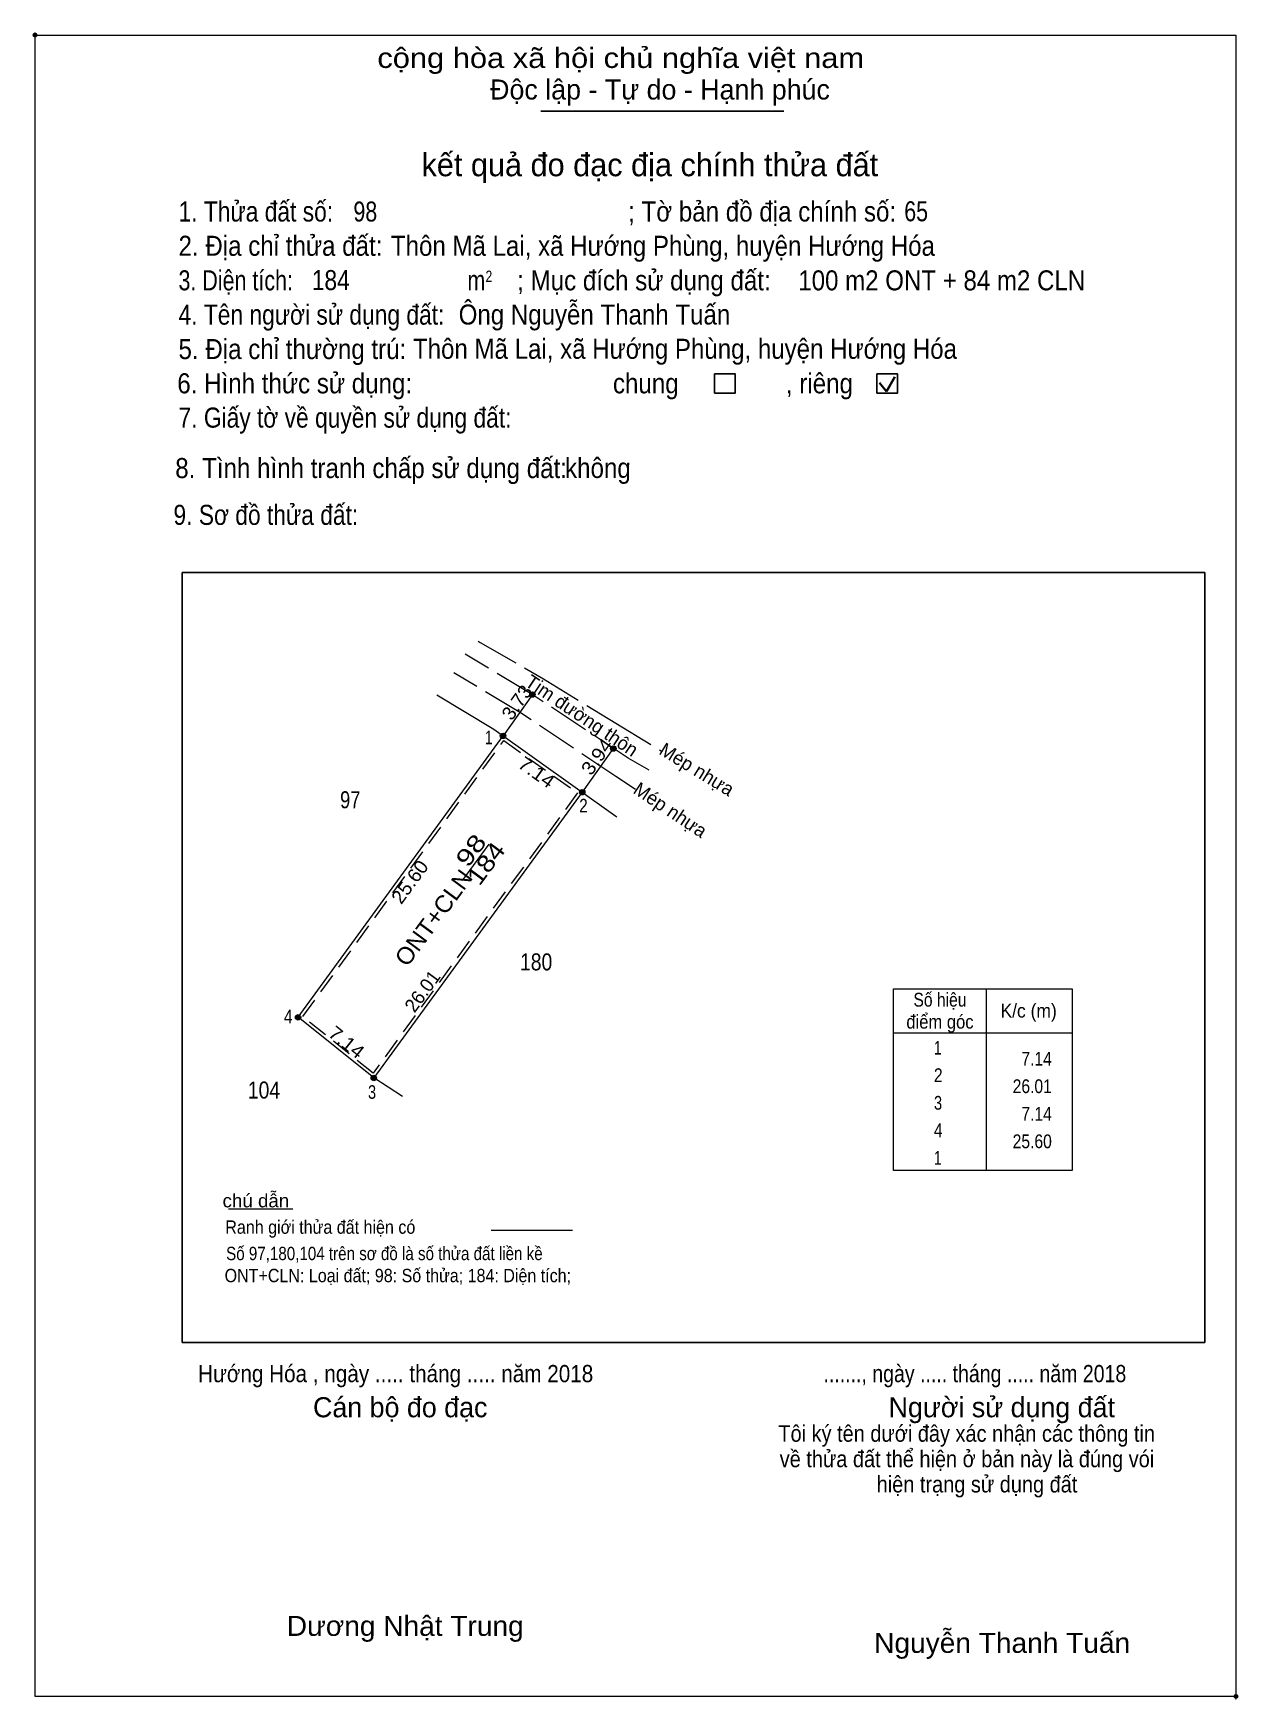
# Model space of a CAD drawing. Header units: metres. Extents: x 533512 to 1850612, y 539030 to 1847761.
# Drawn here: x 533512.2 to 533600.7, y 1847631.8 to 1847754.3 of the extents above.
import ezdxf
from ezdxf.enums import TextEntityAlignment as Align

# ---------------------------------------------------------------- set-up
doc = ezdxf.new("R2010")
doc.units = ezdxf.units.M
doc.header["$LTSCALE"] = 0.5
doc.header["$PDMODE"] = 32
doc.header["$PDSIZE"] = 0.25
doc.linetypes.add('LONG_DASHED', pattern=[7.5, 6, -1.5])
doc.linetypes.add('MEDIUM_DASHED', pattern=[4.5, 3, -1.5])
for name, color, linetype, lineweight in [('1', 7, 'MEDIUM_DASHED', 13), ('10', 7, 'Continuous', 13), ('17', 7, 'Continuous', 13), ('2', 7, 'Continuous', 25), ('22', 7, 'LONG_DASHED', 13), ('23', 7, 'Continuous', 13), ('6', 7, 'Continuous', 13), ('63', 7, 'Continuous', 13)]:
    doc.layers.add(name, color=color, linetype=linetype, lineweight=lineweight)

msp = doc.modelspace()

# ---------------------------------------------------------------- hatches: boundary and pattern name
at = {"layer": '10'}
for points in [[(533549.08, 1847705.66, 1), (533548.68, 1847705.66, 1)], [(533546.92, 1847702.62, 1), (533546.52, 1847702.62, 1)], [(533555.03, 1847701.69, 1), (533554.63, 1847701.69, 1)], [(533552.74, 1847698.48, 1), (533552.34, 1847698.48, 1)], [(533531.85, 1847681.93, 1), (533531.45, 1847681.93, 1)], [(533537.42, 1847677.47, 1), (533537.02, 1847677.47, 1)]]:
    msp.add_hatch(color=256, dxfattribs=at).paths.add_polyline_path(points)

# ---------------------------------------------------------------- linework, layer by layer
at = {"layer": '1'}
msp.add_lwpolyline([(533546.78, 1847702.27), (533552.19, 1847698.43), (533537.17, 1847677.83), (533531.99, 1847681.98)], close=True, dxfattribs=at)
at = {"layer": '10'}
msp.add_line((533582.25, 1847684.03), (533582.25, 1847670.67), dxfattribs=at)
for centre in [(533548.88, 1847705.66), (533546.72, 1847702.62), (533554.83, 1847701.69), (533552.54, 1847698.48), (533531.65, 1847681.93), (533537.22, 1847677.47)]:
    msp.add_circle(centre, 0.2, dxfattribs=at)
at = {"layer": '17'}
msp.add_line((533526.54, 1847667.84), (533531.27, 1847667.84), dxfattribs=at)
at = {"layer": '2'}
for p, q in [((533549.5, 1847748.54), (533567.36, 1847748.54)), ((533523.14, 1847714.64), (533598.31, 1847714.64)), ((533598.31, 1847714.64), (533598.31, 1847658.03))]:
    msp.add_line(p, q, dxfattribs=at)
at = {"layer": '2', "lineweight": 35}
for p, q in [((533574.41, 1847728.58), (533574.91, 1847727.93)), ((533574.91, 1847727.93), (533575.52, 1847729.02))]:
    msp.add_line(p, q, dxfattribs=at)
at = {"layer": '2', "lineweight": 13}
msp.add_lwpolyline([(533512.31, 1847754.14), (533600.61, 1847754.14), (533600.61, 1847632.01), (533512.31, 1847632.01)], close=True, dxfattribs=at)
at = {"layer": '2'}
for points in [[(533562.28, 1847729.23), (533563.79, 1847729.23), (533563.79, 1847727.82), (533562.28, 1847727.82)], [(533574.21, 1847729.23), (533575.73, 1847729.23), (533575.73, 1847727.82), (533574.21, 1847727.82)]]:
    msp.add_lwpolyline(points, close=True, dxfattribs=at)
msp.add_lwpolyline([(533598.31, 1847658.03), (533523.14, 1847658.03), (533523.14, 1847714.64)], dxfattribs=at)
for p in [(533512.31, 1847754.14), (533600.61, 1847632.01)]:
    msp.add_point(p, dxfattribs=at)
at = {"layer": '22'}
for p, q in [((533544.89, 1847709.57), (533545.05, 1847709.48)), ((533555.02, 1847703.56), (533558.41, 1847701.48)), ((533557.47, 1847700.11), (533555.91, 1847700.98)), ((533556.47, 1847698.67), (533555.02, 1847699.64))]:
    msp.add_line(p, q, dxfattribs=at)
at = {"layer": '22', "linetype": 'Continuous'}
for p, q in [((533531.65, 1847681.93), (533546.72, 1847702.62)), ((533552.54, 1847698.49), (533537.22, 1847677.47))]:
    msp.add_line(p, q, dxfattribs=at)
at = {"layer": '22'}
for points in [[(533555.91, 1847700.98), (533548.86, 1847705.67), (533543.93, 1847708.63)], [(533545.05, 1847709.48), (533549.69, 1847706.82), (533555.02, 1847703.56)], [(533555.02, 1847699.64), (533548.01, 1847704.32), (533543.11, 1847707.26)]]:
    msp.add_lwpolyline(points, dxfattribs=at)
at = {"layer": '22', "linetype": 'Continuous'}
msp.add_lwpolyline([(533539.33, 1847676.11), (533537.22, 1847677.47), (533531.65, 1847681.93)], dxfattribs=at)
at = {"layer": '23'}
for p, q in [((533541.85, 1847705.63), (533546.04, 1847703.11)), ((533546.04, 1847703.11), (533555.02, 1847696.72)), ((533555.02, 1847696.72), (533555.09, 1847696.67)), ((533543.75, 1847691.99), (533545.71, 1847694.65))]:
    msp.add_line(p, q, dxfattribs=at)
at = {"layer": '6'}
msp.add_line((533545.85, 1847666.28), (533551.83, 1847666.28), dxfattribs=at)
at = {"layer": '63'}
for p, q in [((533548.88, 1847705.66), (533546.72, 1847702.62)), ((533554.83, 1847701.69), (533552.54, 1847698.48))]:
    msp.add_line(p, q, dxfattribs=at)
for points in [[(533582.25, 1847670.67), (533575.44, 1847670.67), (533575.44, 1847684.03), (533582.25, 1847684.03)], [(533582.25, 1847684.03), (533588.57, 1847684.03), (533588.57, 1847670.67), (533582.25, 1847670.67)], [(533575.44, 1847680.79), (533582.25, 1847680.79), (533588.57, 1847680.79)]]:
    msp.add_lwpolyline(points, dxfattribs=at)

# ---------------------------------------------------------------- texts
at = {"layer": '1', "width": 1.2}
msp.add_text('184', height=1.25, rotation=53.559, dxfattribs=at).set_placement((533545.9785, 1847692.8688), align=Align.CENTER)
at = {"layer": '2'}
for s, height, width, p in [('cộng hòa xã hội chủ nghĩa việt nam', 1.474, 1.15, (533537.48, 1847751.72)), ('1. Thửa đất số:', 1.474, 0.85, (533522.86, 1847740.43)), ('98', 1.47, 0.8, (533535.72, 1847740.43)), ('; Tờ bản đồ địa chính số:', 1.474, 0.9, (533555.92, 1847740.43)), ('65', 1.47, 0.8, (533576.22, 1847740.45)), ('2. Địa chỉ thửa đất:', 1.474, 0.9, (533522.86, 1847737.91)), ('Thôn Mã Lai, xã Hướng Phùng, huyện Hướng Hóa', 1.47, 0.9, (533538.48, 1847737.91)), ('3. Diện tích:', 1.474, 0.8, (533522.86, 1847735.37)), ('184', 1.47, 0.85, (533532.66, 1847735.39)), ('2', 0.8422, 0.8, (533545.43, 1847735.98)), ('; Mục đích sử dụng đất:', 1.474, 0.9, (533547.76, 1847735.37)), ('100 m2 ONT + 84 m2 CLN', 1.47, 0.9, (533568.43, 1847735.37)), ('m', 1.474, 0.8, (533544.1, 1847735.37)), ('4. Tên người sử dụng đất:', 1.474, 0.85, (533522.86, 1847732.85)), ('Ông Nguyễn Thanh Tuấn', 1.47, 0.9, (533543.46, 1847732.86)), ('5. Địa chỉ thường trú:', 1.474, 0.9, (533522.86, 1847730.32)), ('Thôn Mã Lai, xã Hướng Phùng, huyện Hướng Hóa', 1.47, 0.9, (533540.1, 1847730.34)), ('6. Hình thức sử dụng:', 1.474, 0.9, (533522.77, 1847727.8)), ('chung                , riêng', 1.474, 0.9, (533554.8, 1847727.8)), ('7. Giấy tờ về quyền sử dụng đất:', 1.474, 0.85, (533522.86, 1847725.28)), ('8. Tình hình tranh chấp sử dụng đất: ', 1.474, 0.9, (533522.62, 1847721.57)), ('không', 1.474, 0.9, (533551.28, 1847721.58)), ('9. Sơ đồ thửa đất:', 1.474, 0.85, (533522.49, 1847718.13)), ('Hướng Hóa , ngày ..... tháng ..... năm 2018', 1.263, 0.9, (533524.3, 1847655.11)), ('......., ngày ..... tháng ..... năm 2018', 1.263, 0.85, (533570.28, 1847655.11)), ('Dương Nhật Trung', 1.47, 1.05, (533530.82, 1847636.46)), ('Nguyễn Thanh Tuấn', 1.47, 1.05, (533574.01, 1847635.21))]:
    msp.add_text(s, height=height, dxfattribs=dict(at, width=width)).set_placement(p)
for s, p in [('Độc lập - Tự do - Hạnh phúc', (533545.77, 1847749.4)), ('Cán bộ đo đạc', (533532.75, 1847652.53)), ('Người sử dụng đất', (533575.07, 1847652.53))]:
    msp.add_text(s, height=1.474, dxfattribs=at).set_placement(p)
for s, height, p in [('kết quả đo đạc địa chính thửa đất', 1.685, (533557.515, 1847743.76)), ('.', 0.4211, (533600.5975, 1847631.77))]:
    msp.add_text(s, height=height, dxfattribs=at).set_placement(p, align=Align.CENTER)
at = {"layer": '2', "width": 0.9}
for s, p in [('Tôi ký tên dưới đây xác nhận các thông tin', (533580.81, 1847650.73)), ('về thửa đất thể hiện ở bản này là đúng vói', (533580.83, 1847648.86)), ('hiện trạng sử dụng đất', (533581.57, 1847647))]:
    msp.add_text(s, height=1.218, dxfattribs=at).set_placement(p, align=Align.CENTER)
at = {"layer": '23'}
for s, width, p in [('98', 1.3, (533544.8638, 1847693.8338)), ('ONT+CLN', 1.05, (533542.12, 1847688.8788))]:
    msp.add_text(s, height=1.25, rotation=53.559, dxfattribs=dict(at, width=width)).set_placement(p, align=Align.CENTER)
at = {"layer": '6'}
for s, height, width, p in [('chú dẫn', 0.9811, 1.05, (533526.1, 1847667.96)), ('Ranh giới thửa đất hiện có ', 0.9811, 0.9, (533526.3, 1847666.02)), ('Số 97,180,104 trên sơ đồ là số thửa đất liền kề', 0.98, 0.85, (533526.36, 1847664.08)), ('ONT+CLN: Loại đất; 98: Số thửa; 184: Diện tích;', 0.98, 0.9, (533526.25, 1847662.46))]:
    msp.add_text(s, height=height, dxfattribs=dict(at, width=width)).set_placement(p)
at = {"layer": '63'}
for s, rotation, width, p in [('3.73', 54.605, 1.05, (533548.1487, 1847704.7904)), ('3.94', 54.496, 1.1, (533554.0329, 1847700.7996)), ('7.14', 324.64, 1.1, (533548.8956, 1847699.5345)), ('25.60', 53.931, 1.05, (533540.2712, 1847691.5906)), ('7.14', 321.315, 1.1, (533534.9025, 1847679.7052))]:
    msp.add_text(s, height=1, rotation=rotation, dxfattribs=dict(at, width=width)).set_placement(p, align=Align.CENTER)
for s, rotation, p in [('Tim đường thôn', 326.309, (533552.2376, 1847703.6981)), ('Mép nhựa', 328.521, (533560.7139, 1847699.733)), ('Mép nhựa', 326.309, (533558.7426, 1847696.7648)), ('26.01', 53.914, (533541.1989, 1847683.5555))]:
    msp.add_text(s, height=1, rotation=rotation, dxfattribs=at).set_placement(p, align=Align.CENTER)
for s, height, width, p in [(' 1', 1, 0.75, (533545.95, 1847702.01)), ('97', 1.25, 0.8, (533536.23, 1847697.3)), (' 2', 1, 0.85, (533552.95, 1847696.99)), ('180', 1.25, 0.85, (533550.34, 1847685.38)), (' 4', 1, 0.85, (533531.24, 1847681.49)), ('7.14', 1.012, 0.85, (533587.07, 1847678.38)), ('104', 1.25, 0.85, (533530.33, 1847675.96)), (' 3', 1, 0.8, (533537.39, 1847675.94)), ('26.01', 1.012, 0.85, (533587.07, 1847676.36)), ('7.14', 1.012, 0.85, (533587.07, 1847674.33)), ('25.60', 1.012, 0.85, (533587.07, 1847672.31))]:
    msp.add_text(s, height=height, dxfattribs=dict(at, width=width)).set_placement(p, align=Align.RIGHT)
for s, width, p in [('Số hiệu', 0.85, (533578.845, 1847682.72)), ('K/c (m)', 0.95, (533585.365, 1847681.91)), ('điểm góc', 0.9, (533578.845, 1847681.1)), (' 1', 0.75, (533578.55, 1847679.19)), (' 2', 0.85, (533578.56, 1847677.17)), (' 3', 0.8, (533578.555, 1847675.14)), (' 4', 0.85, (533578.555, 1847673.12)), (' 1', 0.75, (533578.55, 1847671.09))]:
    msp.add_text(s, height=1.012, dxfattribs=dict(at, width=width)).set_placement(p, align=Align.CENTER)

doc.saveas('drawing.dxf')
